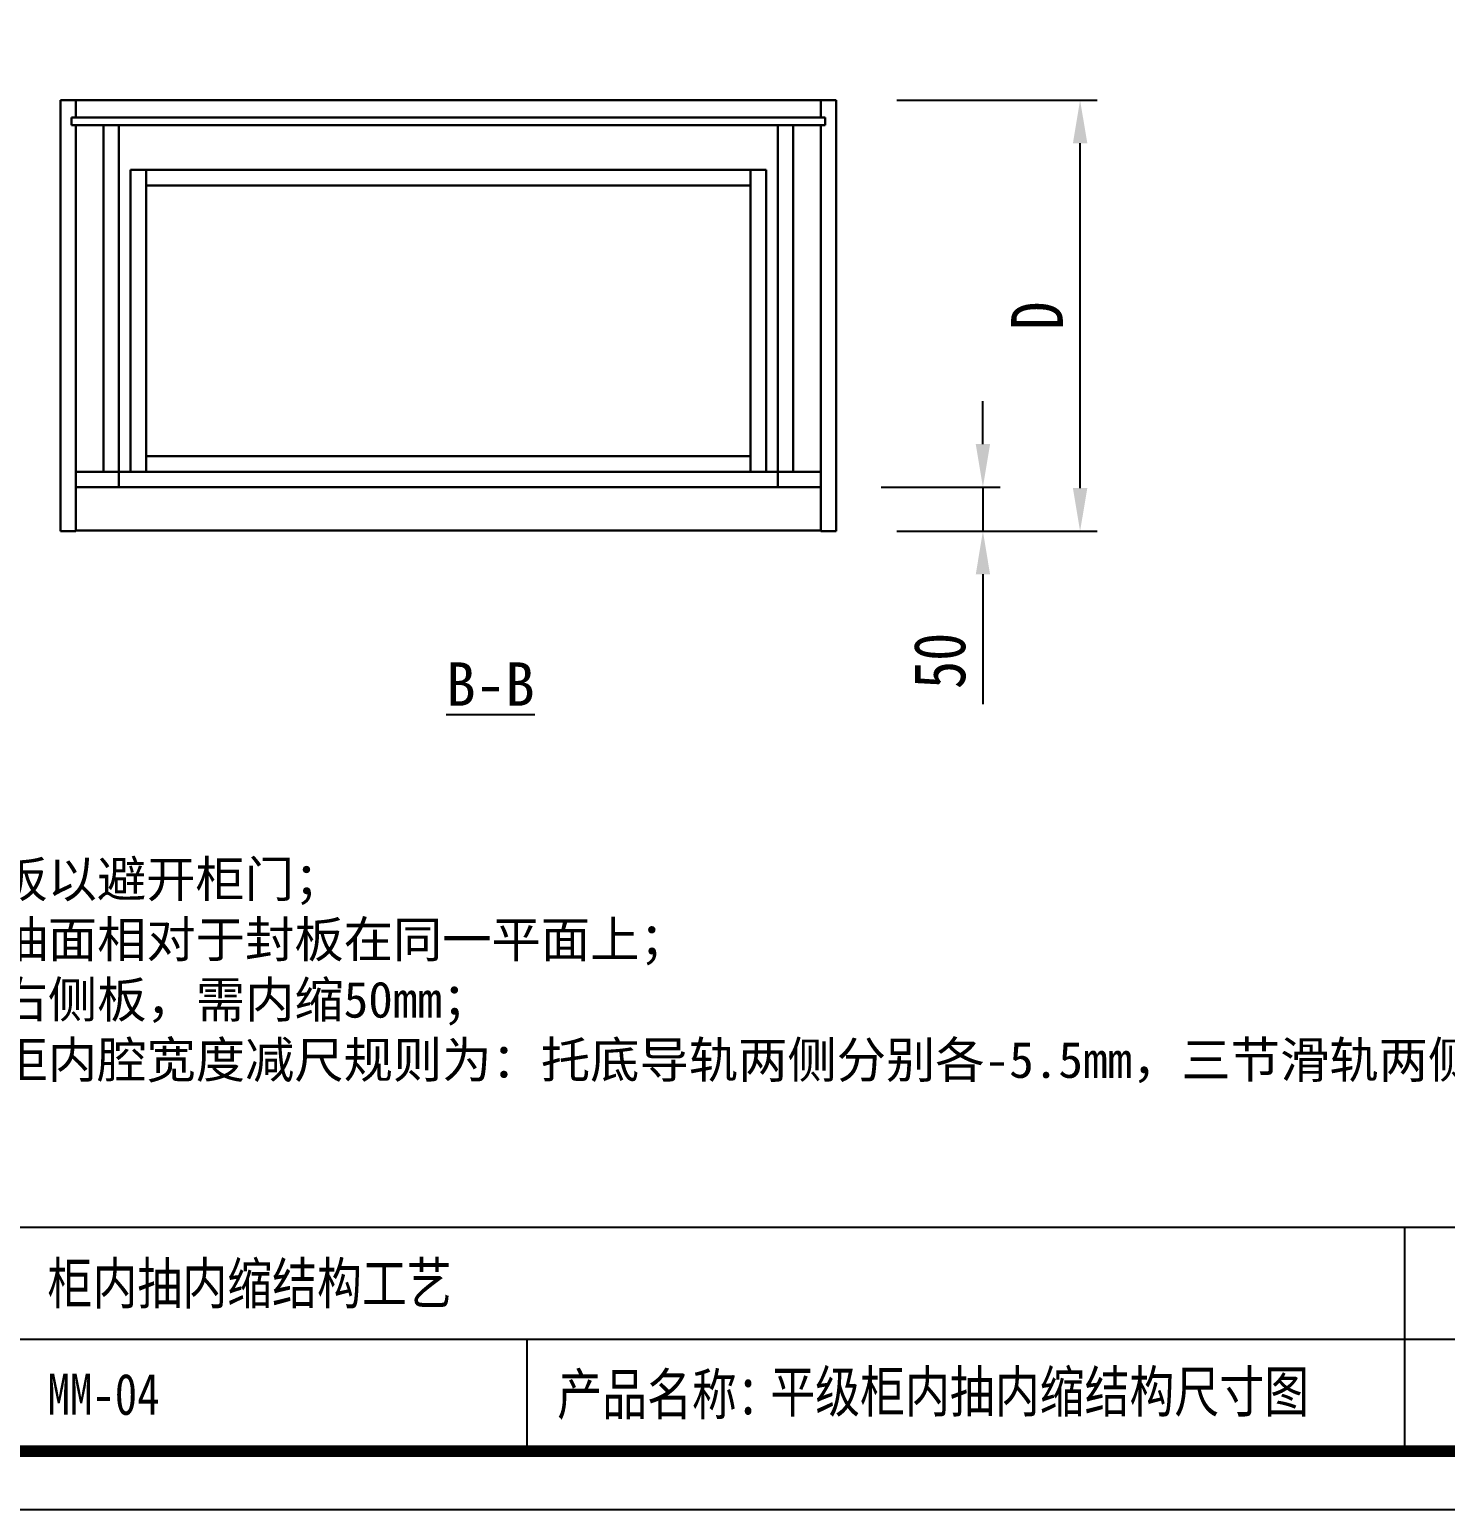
# Model space of a CAD drawing. Header units: millimetres. Extents: x 0 to 1097966, y -63096 to 223085.
# Drawn here: x 338109.6 to 338273.8, y -57687.4 to -57515.8 of the extents above; entities that cross this region are included whole.
import ezdxf

# ---------------------------------------------------------------- set-up
doc = ezdxf.new("R2010")
doc.units = ezdxf.units.MM
doc.layers.add('DZ-文字说明', color=1, linetype='Continuous')
doc.styles.add('DZ-宋体2.5', font='', dxfattribs={"width": 0.8, "height": 2.5})
doc.styles.add('TEXT', font='', dxfattribs={"width": 0.8})
doc.styles.add('宋体', font='')
doc.styles.get('DZ-宋体2.5').set_extended_font_data('SimSun')
doc.styles.get('TEXT').set_extended_font_data('SimSun')
doc.styles.get('宋体').set_extended_font_data('SimSun')
doc.dimstyles.new('副本 (2) (2) ISO-25', dxfattribs={"dimtxt": 18, "dimasz": 13, "dimexe": 6, "dimexo": 12, "dimgap": 6, "dimtad": 1, "dimtxsty": 'TEXT', "dimcen": 2.5, "dimclrd": 5, "dimclre": 5, "dimclrt": 5, "dimadec": 0, "dimazin": 0, "dimtfac": 1, "dimtmove": 0, "dimatfit": 3, "dimldrblk": 'BOXFILLED', "dimfxl": 1.25, "dimarcsym": 0})

# ---------------------------------------------------------------- blocks, each defined once
blk = doc.blocks.new('*D981')
at = {"color": 5, "lineweight": -2, "transparency": 16777216}
for p, q in [((338210.13, -57523.98), (338233.4, -57523.98)), ((338231.4, -57568.98), (338231.4, -57528.98)), ((338210.13, -57573.98), (338233.4, -57573.98))]:
    blk.add_line(p, q, dxfattribs=at)
at = {"color": 5, "transparency": 16777216}
for points in [[(338230.57, -57528.98), (338232.24, -57528.98), (338231.4, -57523.98)], [(338230.57, -57568.98), (338232.24, -57568.98), (338231.4, -57573.98)]]:
    blk.add_solid(points, dxfattribs=at)
at = {"layer": 'Defpoints', "color": 0, "transparency": 16777216}
for p in [(338203.13, -57523.98), (338231.4, -57523.98), (338203.13, -57573.98)]:
    blk.add_point(p, dxfattribs=at)
at = {"color": 5, "transparency": 16777216, "insert": (338226.4, -57548.98), "char_height": 6, "attachment_point": 5, "rotation": 90, "style": 'TEXT', "bg_fill": 3, "box_fill_scale": 1.1, "bg_fill_color": 256, "bg_fill_true_color": 13158600, "bg_fill_transparency": 0}
blk.add_mtext('D', dxfattribs=at)
blk = doc.blocks.new('_BoxFilled')
at = {"color": 0, "linetype": 'ByBlock', "lineweight": -2}
blk.add_line((-0.5, 0), (-1, 0), dxfattribs=at)
at = {"color": 0, "linetype": 'ByBlock'}
blk.add_solid([(-0.5, 0.5), (0.5, 0.5), (-0.5, -0.5), (0.5, -0.5)], dxfattribs=at)
blk = doc.blocks.new('*D982')
at = {"color": 5, "lineweight": -2, "transparency": 16777216}
for p, q in [((338220.13, -57563.88), (338220.13, -57558.88)), ((338208.33, -57568.88), (338222.13, -57568.88)), ((338220.13, -57568.88), (338220.13, -57573.98)), ((338210.13, -57573.98), (338222.13, -57573.98)), ((338220.13, -57578.98), (338220.13, -57594.06))]:
    blk.add_line(p, q, dxfattribs=at)
at = {"color": 5, "transparency": 16777216}
for points in [[(338219.3, -57563.88), (338220.96, -57563.88), (338220.13, -57568.88)], [(338219.3, -57578.98), (338220.96, -57578.98), (338220.13, -57573.98)]]:
    blk.add_solid(points, dxfattribs=at)
at = {"layer": 'Defpoints', "color": 0, "transparency": 16777216}
for p in [(338201.33, -57568.88), (338220.13, -57568.88), (338203.13, -57573.98)]:
    blk.add_point(p, dxfattribs=at)
at = {"color": 5, "transparency": 16777216, "insert": (338215.13, -57589.02), "char_height": 6, "attachment_point": 5, "rotation": 90, "style": 'TEXT', "bg_fill": 3, "box_fill_scale": 1.1, "bg_fill_color": 256, "bg_fill_true_color": 13158600, "bg_fill_transparency": 0}
blk.add_mtext('50', dxfattribs=at)

msp = doc.modelspace()

# ---------------------------------------------------------------- linework, layer by layer
at = {"lineweight": 30}
for p, q in [((338113.127, -57523.978), (338113.127, -57573.978)), ((338113.127, -57523.978), (338203.127, -57523.978)), ((338114.927, -57523.978), (338114.927, -57525.978)), ((338201.327, -57523.978), (338201.327, -57525.978)), ((338203.127, -57523.978), (338203.127, -57573.978)), ((338114.427, -57525.978), (338114.427, -57526.878)), ((338114.427, -57525.978), (338201.827, -57525.978)), ((338201.827, -57525.978), (338201.827, -57526.878)), ((338114.427, -57526.878), (338201.827, -57526.878)), ((338114.927, -57526.878), (338114.927, -57573.978)), ((338118.127, -57526.878), (338118.127, -57567.078)), ((338119.927, -57526.878), (338119.927, -57568.878)), ((338196.327, -57526.878), (338196.327, -57568.878)), ((338198.127, -57526.878), (338198.127, -57567.078)), ((338201.327, -57526.878), (338201.327, -57573.978)), ((338114.927, -57567.078), (338119.927, -57567.078)), ((338196.327, -57567.078), (338201.327, -57567.078)), ((338114.927, -57568.878), (338119.927, -57568.878)), ((338119.927, -57568.878), (338196.327, -57568.878)), ((338196.327, -57568.878), (338201.327, -57568.878)), ((338113.127, -57573.978), (338114.927, -57573.978)), ((338114.927, -57573.878), (338201.327, -57573.878)), ((338201.327, -57573.978), (338203.127, -57573.978))]:
    msp.add_line(p, q, dxfattribs=at)
at = {"color": 251, "lineweight": 30, "true_color": 0x636466}
for p, q in [((338121.277, -57532.078), (338194.977, -57532.078)), ((338121.277, -57532.078), (338121.277, -57567.078)), ((338123.077, -57532.078), (338123.077, -57567.078)), ((338193.177, -57532.078), (338193.177, -57567.078)), ((338194.977, -57532.078), (338194.977, -57567.078)), ((338123.077, -57533.878), (338193.177, -57533.878)), ((338123.077, -57565.278), (338193.177, -57565.278)), ((338119.927, -57567.078), (338196.327, -57567.078))]:
    msp.add_line(p, q, dxfattribs=at)
msp.add_lwpolyline([(337985.218, -57687.444), (338552.218, -57687.444), (338552.218, -57286.494), (337985.218, -57286.494)], close=True)
at = {"const_width": 1.35}
msp.add_lwpolyline([(337991.968, -57680.694), (338545.468, -57680.694), (338545.468, -57293.244), (337991.968, -57293.244)], close=True, dxfattribs=at)
at = {"layer": 'DZ-文字说明', "color": 7}
for p, q in [((338269.083, -57680.694), (338269.083, -57654.716)), ((338081.299, -57667.705), (338545.468, -57667.705)), ((338167.217, -57667.705), (338167.217, -57680.694))]:
    msp.add_line(p, q, dxfattribs=at)
msp.add_lwpolyline([(337991.968, -57654.716), (338545.468, -57654.716), (338545.468, -57680.694), (337991.968, -57680.694)], close=True, dxfattribs=at)

# ---------------------------------------------------------------- texts
at = {"style": 'DZ-宋体2.5', "width": 0.8}
msp.add_text('产品名称：', height=4.7732, dxfattribs=at).set_placement((338170.757, -57676.477))
at = {"color": 4, "insert": (338153.734, -57591.711), "char_height": 5.03079, "width": 18.6579, "attachment_point": 4, "style": '宋体'}
msp.add_mtext('\\pi4.1445;{\\L\\C256;B-B}', dxfattribs=at)
at = {"insert": (338011.614, -57618.13), "char_height": 4.19232, "width": 369.85571, "attachment_point": 4, "style": '宋体'}
msp.add_mtext('\\P工艺标准：{\\H1.41352x; }\\P1、柜内抽的抽面两侧需分别做50mm封板以避开柜门；\\P2、封板盖于抽筒底板上，抽盒安装后抽面相对于封板在同一平面上；\\P3、抽面或抽盒上盖板相对单元柜左、右侧板，需内缩50mm；{\\H1.45383x; }\\P4、内盒宽度，相对安装内安装抽盒的柜内腔宽度减尺规则为：托底导轨两侧分别各-5.5mm，三节滑轨两侧分别各-13.5mm，详见右上表。', dxfattribs=at)
at = {"color": 2, "style": 'DZ-宋体2.5', "width": 0.8}
for tag, p in [('柜内抽内缩结构工艺', (338111.646, -57663.61)), ('MM-04', (338111.646, -57676.468)), ('平级柜内抽内缩结构尺寸图', (338195.463, -57676.154))]:
    msp.add_attdef(tag, p, '', height=4.773, dxfattribs=at)

# ---------------------------------------------------------------- next in the draw order: dimensions: what is measured, and where the dimension line sits
dim = msp.add_linear_dim(base=(338231.404, -57523.978), p1=(338203.127, -57573.978), p2=(338203.127, -57523.978), angle=90, text='D', dimstyle='副本 (2) (2) ISO-25', override={"dimtxt": 6, "dimasz": 5, "dimexe": 2, "dimexo": 7, "dimgap": 2, "dimfxl": 90, "dimfxlon": 1, "dimtfill": 1, "dimarcsym": 1})
dim.commit()
dim.dimension.update_dxf_attribs({"geometry": '*D981', "text_midpoint": (338226.404, -57548.978)})

# ---------------------------------------------------------------- next in the draw order: dimensions: what is measured, and where the dimension line sits
dim = msp.add_linear_dim(base=(338220.131, -57568.878), p1=(338203.127, -57573.978), p2=(338201.327, -57568.878), angle=90, text='50', dimstyle='副本 (2) (2) ISO-25', override={"dimtxt": 6, "dimasz": 5, "dimexe": 2, "dimexo": 7, "dimgap": 2, "dimfxl": 90, "dimfxlon": 1, "dimtfill": 1, "dimarcsym": 1})
dim.commit()
dim.dimension.update_dxf_attribs({"geometry": '*D982', "text_midpoint": (338220.131, -57589.018), "dimtype": 160})

doc.saveas('drawing.dxf')
